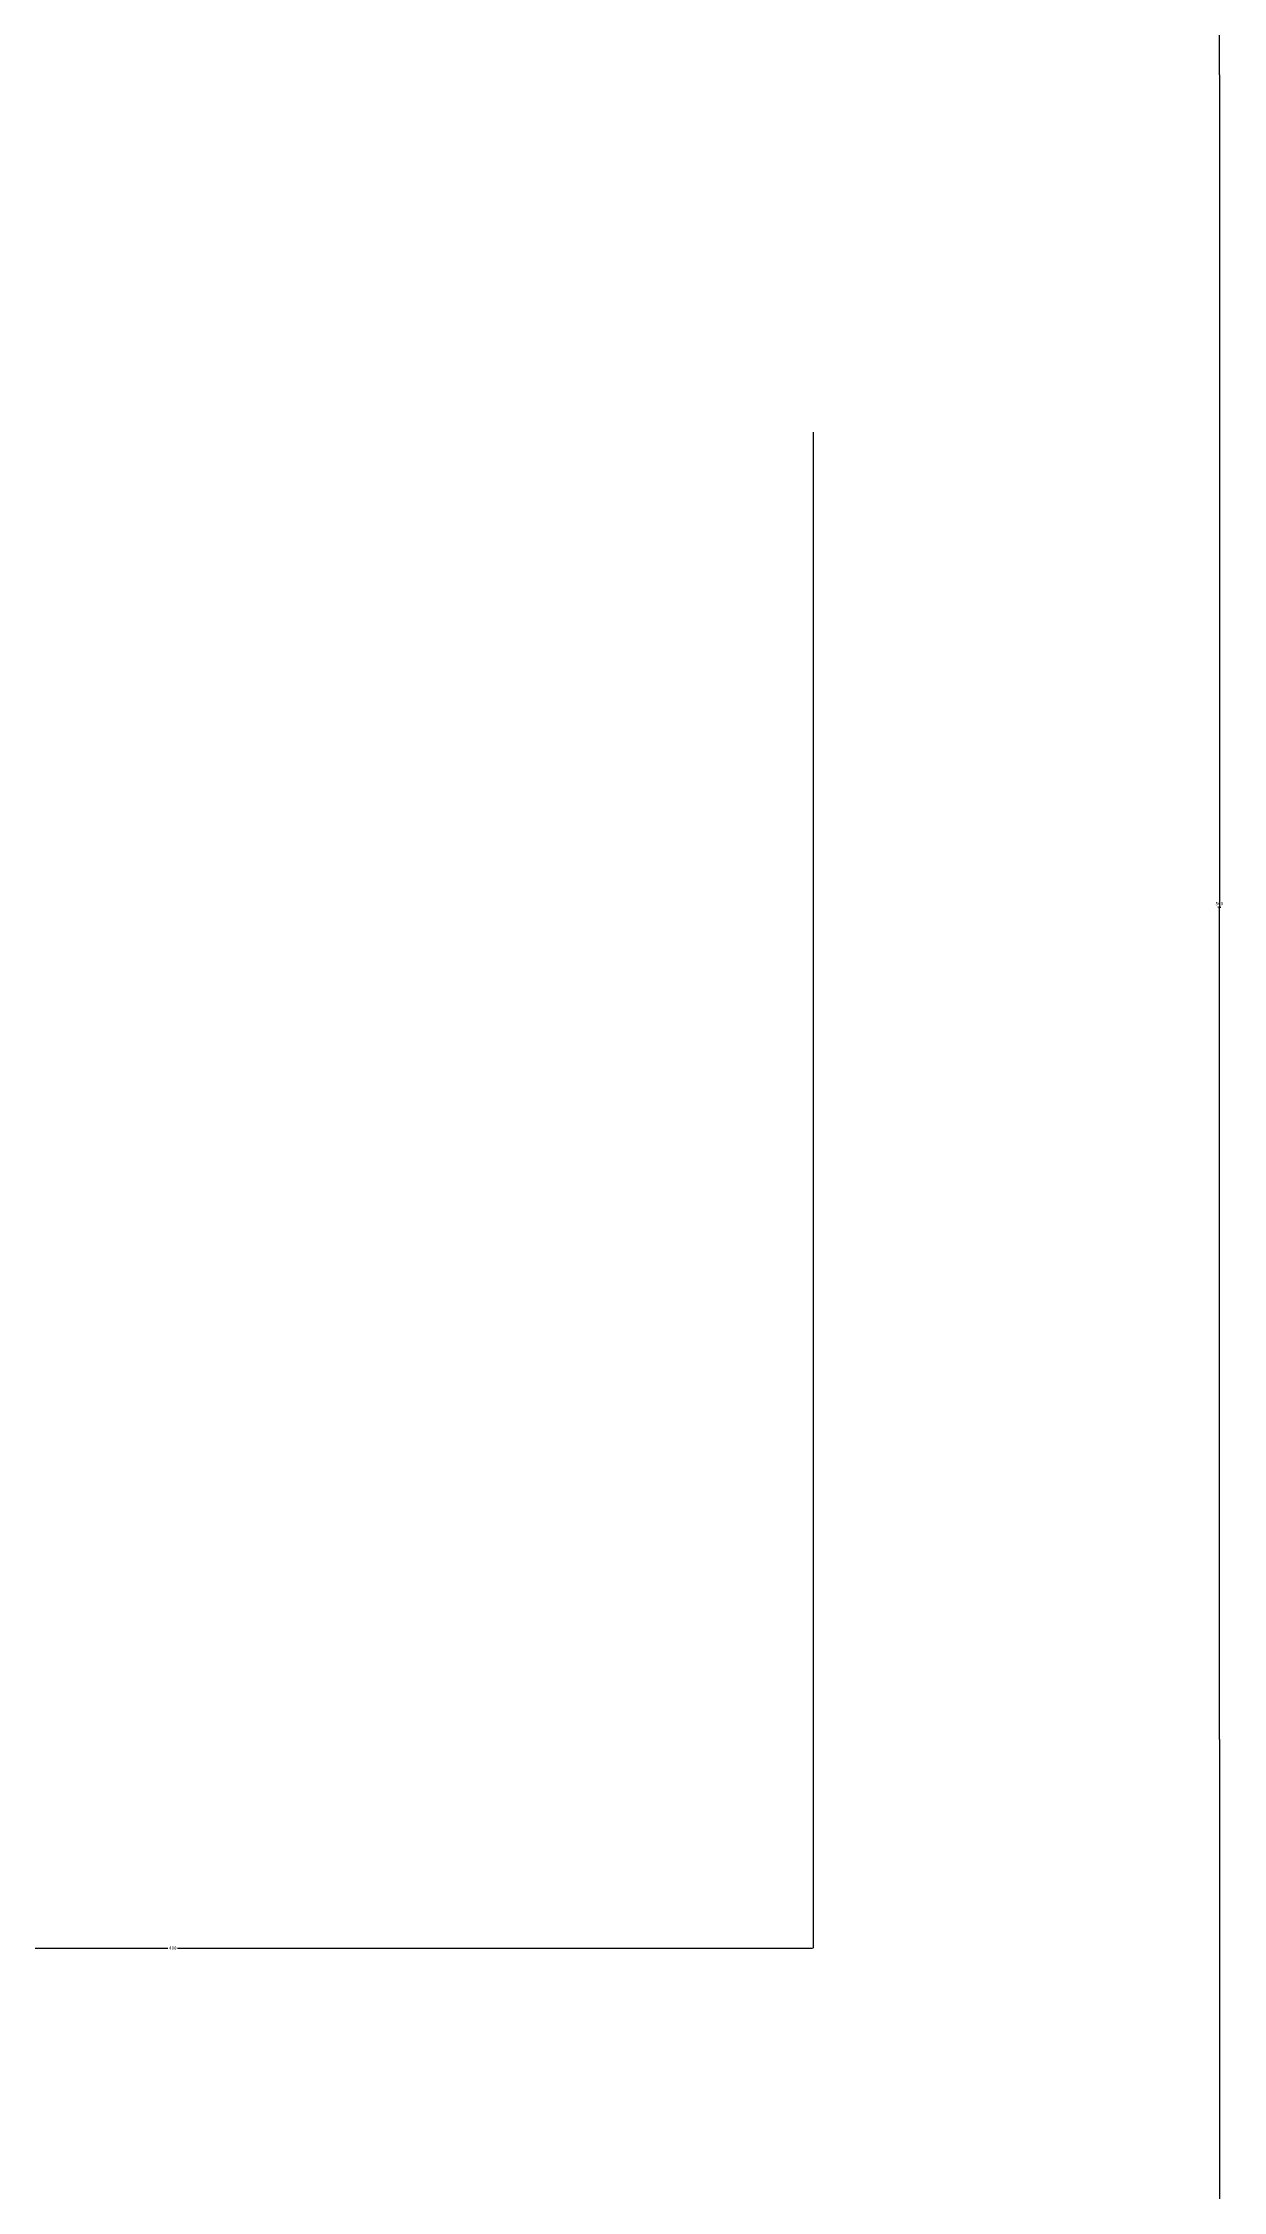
# Model space of a CAD drawing. Header units: metres. Extents: x -2 to 59071, y -2108 to 14272.
# Drawn here: x 55751 to 56120, y 10432 to 11103 of the extents above; entities that cross this region are included whole.
import ezdxf

# ---------------------------------------------------------------- set-up
doc = ezdxf.new("R2010")
doc.units = ezdxf.units.M
doc.layers.add('PUB_DIM', color=3, linetype='Continuous')
doc.dimstyles.get("Standard").update_dxf_attribs({"dimtxt": 2.5, "dimasz": 2.5, "dimexe": 1.25, "dimexo": 0.625, "dimtad": 1, "dimcen": 2.5, "dimazin": 3, "dimtfac": 1, "dimtmove": 0, "dimatfit": 3})

# ---------------------------------------------------------------- blocks, each defined once
blk = doc.blocks.new('*D30')
for p, q in [((56118.79, 10573.39), (56118.79, 10198.39)), ((56118.54, 10198.39), (56118.29, 10198.39)), ((56118.79, 9823.39), (56118.79, 10198.39)), ((56118.79, 10198.39), (56118.79, 10198.39)), ((56119.04, 10198.39), (56119.29, 10198.39))]:
    blk.add_line(p, q)
at = {"layer": 'Defpoints'}
for p in [(56118.79, 10573.39), (56118.79, 10198.39), (56118.79, 9823.39)]:
    blk.add_point(p, dxfattribs=at)
at = {"layer": 'PUB_DIM', "insert": (56118.79, 10199.515), "char_height": 1, "attachment_point": 5}
blk.add_mtext('0', dxfattribs=at)
blk = doc.blocks.new('*D42')
for p, q in [((55991.96, 10981.78), (55991.96, 10508.25)), ((55591.96, 10573.39), (55591.96, 10508.25)), ((55592.21, 10508.25), (55790.46, 10508.25)), ((55793.46, 10508.25), (55991.71, 10508.25))]:
    blk.add_line(p, q)
at = {"layer": 'Defpoints'}
for p in [(55991.96, 10981.78), (55591.96, 10573.39), (55591.96, 10508.25)]:
    blk.add_point(p, dxfattribs=at)
at = {"layer": 'PUB_DIM', "insert": (55791.96, 10508.25), "char_height": 1, "attachment_point": 5}
blk.add_mtext('400', dxfattribs=at)
blk = doc.blocks.new('*D45')
for p, q in [((56118.79, 11093.39), (56118.79, 10833.39)), ((56118.54, 10833.39), (56118.29, 10833.39)), ((56118.79, 10573.39), (56118.79, 10833.39)), ((56118.79, 10833.39), (56118.79, 10833.39)), ((56119.04, 10833.39), (56119.29, 10833.39))]:
    blk.add_line(p, q)
at = {"layer": 'Defpoints'}
for p in [(56118.79, 11093.39), (56118.79, 10833.39), (56118.79, 10573.39)]:
    blk.add_point(p, dxfattribs=at)
at = {"layer": 'PUB_DIM', "insert": (56118.79, 10834.515), "char_height": 1, "attachment_point": 5}
blk.add_mtext('500', dxfattribs=at)
blk = doc.blocks.new('*D52')
for p, q in [((56118.79, 11293.39), (56118.79, 11193.39)), ((56118.54, 11193.39), (56118.29, 11193.39)), ((56118.79, 11093.39), (56118.79, 11193.39)), ((56118.79, 11193.39), (56118.79, 11193.39)), ((56119.04, 11193.39), (56119.29, 11193.39))]:
    blk.add_line(p, q)
at = {"layer": 'Defpoints'}
for p in [(56118.79, 11293.39), (56118.79, 11193.39), (56118.79, 11093.39)]:
    blk.add_point(p, dxfattribs=at)
at = {"layer": 'PUB_DIM', "insert": (56118.79, 11194.515), "char_height": 1, "attachment_point": 5}
blk.add_mtext('0', dxfattribs=at)

msp = doc.modelspace()

# ---------------------------------------------------------------- dimensions: what is measured, and where the dimension line sits
at = {"layer": 'PUB_DIM'}
for base, p1, p2, picture, middle in [((56118.79, 11193.39), (56118.79, 11093.39), (56118.79, 11293.39), '*D52', (56118.79, 11194.515)), ((55591.96, 10508.25), (55591.96, 10573.39), (55991.96, 10981.78), '*D42', (55791.96, 10508.25)), ((56118.79, 10198.39), (56118.79, 9823.39), (56118.79, 10573.39), '*D30', (56118.79, 10199.515))]:
    dim = msp.add_linear_dim(base=base, p1=p1, p2=p2, dimstyle='Standard', dxfattribs=at)
    dim.commit()
    dim.dimension.update_dxf_attribs({"geometry": picture, "text_midpoint": middle})
dim = msp.add_linear_dim(base=(56118.79, 10833.39), p1=(56118.79, 10573.39), p2=(56118.79, 11093.39), text='500', dimstyle='Standard', dxfattribs=at)
dim.commit()
dim.dimension.update_dxf_attribs({"geometry": '*D45', "text_midpoint": (56118.79, 10834.515)})

doc.saveas('drawing.dxf')
